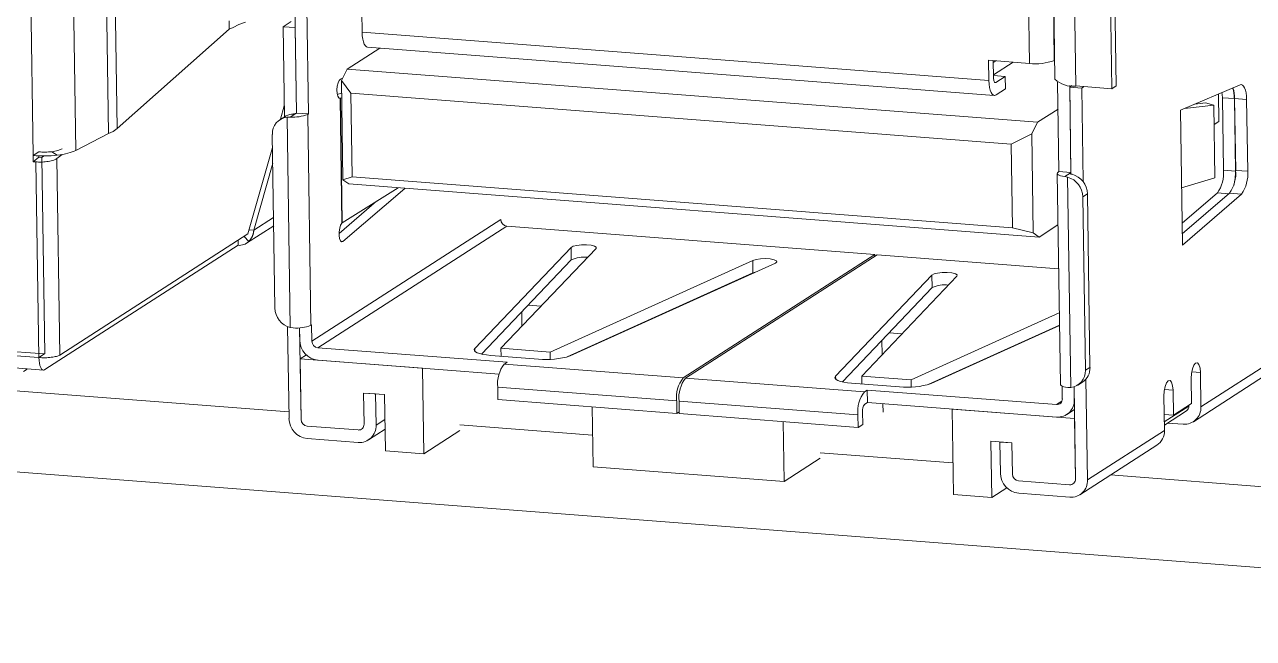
# Model space of a CAD drawing. Header units: millimetres. Extents: x -172 to 1209, y -709 to 1573.
# Drawn here: x 598.41 to 617.54, y 1177 to 1186.55 of the extents above; entities that cross this region are included whole.
import ezdxf

# ---------------------------------------------------------------- set-up
doc = ezdxf.new("R2010")
doc.units = ezdxf.units.MM

msp = doc.modelspace()

# ---------------------------------------------------------------- linework, layer by layer
at = {"color": 7, "linetype": 'Continuous', "lineweight": 15}
for p, q in [((614.408, 1188.613), (614.451, 1185.701)), ((614.017, 1188.45), (614.054, 1185.945)), ((614.441, 1185.992), (614.403, 1188.497)), ((614.774, 1185.594), (614.731, 1188.507)), ((615.291, 1188.463), (615.335, 1185.551)), ((615.406, 1185.596), (615.362, 1188.509)), ((599.681, 1187.33), (599.718, 1184.854)), ((599.85, 1184.933), (599.814, 1187.386)), ((598.503, 1187.121), (598.542, 1184.512)), ((599.209, 1184.589), (599.171, 1187.173)), ((602.618, 1186.85), (602.643, 1185.173)), ((602.805, 1186.81), (602.83, 1185.159)), ((603.665, 1186.429), (603.66, 1186.745)), ((599.85, 1184.933), (601.595, 1186.478)), ((601.657, 1186.506), (601.595, 1186.478)), ((601.746, 1186.549), (601.657, 1186.506)), ((601.848, 1186.589), (601.746, 1186.549)), ((602.436, 1186.517), (602.561, 1186.597)), ((602.436, 1186.517), (602.623, 1186.503)), ((602.457, 1185.116), (602.436, 1186.517)), ((602.643, 1185.173), (602.623, 1186.503)), ((613.423, 1185.679), (603.665, 1186.429)), ((603.941, 1186.184), (603.43, 1185.855)), ((603.749, 1186.198), (613.506, 1185.448)), ((614.054, 1185.945), (613.418, 1185.994)), ((613.418, 1185.994), (613.423, 1185.679)), ((613.49, 1185.989), (613.494, 1185.724)), ((613.49, 1185.961), (613.529, 1185.986)), ((613.493, 1185.766), (613.802, 1185.965)), ((614.441, 1185.992), (614.447, 1185.997)), ((603.328, 1185.699), (603.361, 1185.714)), ((603.43, 1185.855), (603.343, 1185.677)), ((614.178, 1185.029), (603.43, 1185.855)), ((613.493, 1185.758), (613.677, 1185.744)), ((613.531, 1185.65), (613.677, 1185.744)), ((613.68, 1185.55), (613.677, 1185.744)), ((603.489, 1185.48), (603.343, 1185.677)), ((603.343, 1185.677), (603.366, 1184.133)), ((613.534, 1185.456), (613.68, 1185.55)), ((614.513, 1184.261), (614.492, 1185.654)), ((614.7, 1184.246), (614.68, 1185.604)), ((614.716, 1185.599), (614.68, 1185.576)), ((614.867, 1185.562), (614.68, 1185.576)), ((614.68, 1185.576), (614.7, 1184.226)), ((614.774, 1185.594), (615.335, 1185.551)), ((614.902, 1185.584), (614.867, 1185.562)), ((614.867, 1185.562), (614.889, 1184.106)), ((615.335, 1185.551), (615.406, 1185.596)), ((616.404, 1185.217), (617.332, 1185.612)), ((603.346, 1185.483), (603.278, 1185.463)), ((603.327, 1185.404), (603.304, 1185.406)), ((603.307, 1185.404), (603.322, 1185.403)), ((603.351, 1183.458), (603.322, 1185.403)), ((603.323, 1185.403), (603.327, 1185.404)), ((603.347, 1185.41), (603.327, 1185.404)), ((603.327, 1185.404), (603.356, 1183.463)), ((603.489, 1185.48), (613.771, 1184.69)), ((603.489, 1185.48), (603.509, 1184.179)), ((616.627, 1185.312), (616.796, 1185.331)), ((616.796, 1185.331), (616.923, 1185.296)), ((617.004, 1185.042), (616.998, 1185.47)), ((617.244, 1185.397), (617.057, 1185.412)), ((617.073, 1184.284), (617.057, 1185.412)), ((617.26, 1184.269), (617.244, 1185.397)), ((617.434, 1185.385), (617.247, 1185.399)), ((617.264, 1184.281), (617.247, 1185.399)), ((617.434, 1185.385), (617.451, 1184.267)), ((602.456, 1185.116), (602.385, 1185.07)), ((602.396, 1185.077), (602.454, 1185.284)), ((602.632, 1185.166), (602.545, 1185.11)), ((602.643, 1185.173), (602.632, 1185.166)), ((602.83, 1185.159), (602.643, 1185.173)), ((602.83, 1185.159), (602.819, 1185.152)), ((602.819, 1185.152), (602.868, 1181.87)), ((614.499, 1185.235), (614.178, 1185.029)), ((616.435, 1183.119), (616.404, 1185.217)), ((616.47, 1185.245), (616.923, 1185.296)), ((616.923, 1185.296), (616.939, 1184.167)), ((599.79, 1184.887), (599.85, 1184.933)), ((602.545, 1185.11), (602.497, 1185.109)), ((602.497, 1185.109), (602.545, 1181.835)), ((614.091, 1184.85), (614.178, 1185.029)), ((617.004, 1185.042), (616.927, 1184.993)), ((599.718, 1184.854), (599.209, 1184.589)), ((599.718, 1184.854), (599.79, 1184.887)), ((602.267, 1184.84), (602.307, 1182.14)), ((613.771, 1184.69), (614.091, 1184.85)), ((614.114, 1183.307), (614.091, 1184.85)), ((598.542, 1184.512), (598.63, 1184.569)), ((598.918, 1184.516), (598.835, 1184.571)), ((601.888, 1183.291), (602.27, 1184.636)), ((613.771, 1184.69), (613.79, 1183.389)), ((598.543, 1184.416), (598.542, 1184.512)), ((598.632, 1184.486), (598.543, 1184.416)), ((598.543, 1184.416), (598.588, 1184.412)), ((598.588, 1184.412), (598.633, 1181.368)), ((598.631, 1184.509), (598.632, 1184.486)), ((598.676, 1184.483), (598.632, 1184.486)), ((598.708, 1184.506), (598.679, 1184.483)), ((598.679, 1184.483), (598.724, 1181.425)), ((598.913, 1184.465), (598.994, 1184.53)), ((598.958, 1181.407), (598.913, 1184.465)), ((602.274, 1184.392), (601.977, 1183.349)), ((603.509, 1184.179), (603.366, 1184.133)), ((613.79, 1183.389), (603.509, 1184.179)), ((614.486, 1184.232), (614.535, 1180.95)), ((614.502, 1184.254), (614.513, 1184.261)), ((614.513, 1184.261), (614.7, 1184.246)), ((614.602, 1184.184), (614.689, 1184.239)), ((614.647, 1184.175), (614.602, 1184.184)), ((614.696, 1180.901), (614.647, 1184.175)), ((614.689, 1184.239), (614.7, 1184.246)), ((616.939, 1184.167), (616.422, 1184.009)), ((617.26, 1184.269), (617.073, 1184.284)), ((617.264, 1184.281), (617.451, 1184.267)), ((603.356, 1183.463), (604.225, 1184.01)), ((604.331, 1184.001), (603.365, 1183.175)), ((603.366, 1184.133), (603.456, 1184.069)), ((603.456, 1184.069), (614.205, 1183.242)), ((603.891, 1183.8), (603.306, 1183.299)), ((614.956, 1183.915), (614.885, 1183.869)), ((614.925, 1181.17), (614.885, 1183.869)), ((614.996, 1181.216), (614.956, 1183.915)), ((616.43, 1183.459), (616.979, 1183.93)), ((616.432, 1183.292), (617.17, 1183.927)), ((617.357, 1183.913), (616.435, 1183.119)), ((617.17, 1183.927), (617.357, 1183.913)), ((601.866, 1183.147), (602.288, 1183.419)), ((602.882, 1181.625), (605.824, 1183.516)), ((605.919, 1183.412), (602.977, 1181.52)), ((603.356, 1183.463), (603.352, 1183.46)), ((611.648, 1182.971), (605.919, 1183.412)), ((614.498, 1183.431), (614.205, 1183.242)), ((598.958, 1181.407), (601.888, 1183.291)), ((601.827, 1183.252), (601.899, 1183.173)), ((601.977, 1183.349), (601.906, 1183.354)), ((613.79, 1183.389), (614.114, 1183.307)), ((614.205, 1183.242), (614.114, 1183.307)), ((598.726, 1181.181), (601.734, 1183.115)), ((601.733, 1183.191), (601.734, 1183.115)), ((605.419, 1181.509), (606.918, 1183.083)), ((607.308, 1183.067), (605.827, 1181.513)), ((606.921, 1182.889), (606.918, 1183.083)), ((605.524, 1181.422), (606.921, 1182.889)), ((606.594, 1181.454), (609.747, 1182.88)), ((610.099, 1182.839), (606.905, 1181.395)), ((608.664, 1181.053), (611.648, 1182.971)), ((611.685, 1182.968), (608.701, 1181.05)), ((609.75, 1182.685), (609.747, 1182.88)), ((611.648, 1182.945), (611.648, 1182.971)), ((614.508, 1182.751), (611.685, 1182.968)), ((606.859, 1181.378), (609.75, 1182.685)), ((609.75, 1182.685), (609.785, 1182.697)), ((611.036, 1181.077), (612.536, 1182.651)), ((612.925, 1182.635), (611.445, 1181.081)), ((612.538, 1182.457), (612.536, 1182.651)), ((611.141, 1180.99), (612.538, 1182.457)), ((606.15, 1182.079), (606.153, 1181.855)), ((606.25, 1182.185), (606.453, 1182.169)), ((612.211, 1181.022), (614.518, 1182.065)), ((602.525, 1180.524), (584.306, 1181.925)), ((602.868, 1181.87), (602.878, 1181.877)), ((602.882, 1181.625), (602.878, 1181.877)), ((608.295, 1182.028), (608.303, 1182.027)), ((612.476, 1180.947), (614.521, 1181.871)), ((614.521, 1181.867), (612.522, 1180.963)), ((602.527, 1180.42), (602.505, 1181.848)), ((602.545, 1181.835), (602.594, 1181.829)), ((602.714, 1180.406), (602.692, 1181.831)), ((602.692, 1181.831), (602.695, 1181.639)), ((611.868, 1181.753), (612.07, 1181.737)), ((597.964, 1181.483), (598.722, 1181.425)), ((602.977, 1181.52), (605.921, 1181.294)), ((605.827, 1181.513), (606.594, 1181.454)), ((605.829, 1181.389), (605.827, 1181.513)), ((611.761, 1181.413), (611.758, 1181.638)), ((613.912, 1181.596), (613.92, 1181.595)), ((598.633, 1181.368), (597.887, 1181.425)), ((598.722, 1181.425), (598.633, 1181.368)), ((602.7, 1181.348), (602.797, 1181.41)), ((602.7, 1181.348), (604.606, 1181.201)), ((602.7, 1181.348), (602.714, 1180.406)), ((602.98, 1181.326), (605.798, 1181.11)), ((606.412, 1181.345), (605.667, 1181.402)), ((605.921, 1181.294), (605.879, 1181.267)), ((606.595, 1181.342), (606.594, 1181.454)), ((616.723, 1180.6), (617.92, 1181.37)), ((597.948, 1181.232), (598.703, 1181.174)), ((598.435, 1181.179), (598.392, 1181.15)), ((598.452, 1181.193), (598.435, 1181.179)), ((604.626, 1179.871), (604.606, 1181.201)), ((605.879, 1181.267), (608.664, 1181.053)), ((614.925, 1181.17), (614.996, 1181.216)), ((616.605, 1180.369), (617.802, 1181.139)), ((616.715, 1181.134), (616.723, 1180.6)), ((605.776, 1180.907), (608.562, 1180.693)), ((605.776, 1180.907), (605.779, 1180.713)), ((608.701, 1181.05), (611.487, 1180.836)), ((612.029, 1180.913), (611.284, 1180.97)), ((611.445, 1181.081), (612.211, 1181.022)), ((611.446, 1180.958), (611.445, 1181.081)), ((612.213, 1180.91), (612.211, 1181.022)), ((614.563, 1180.924), (614.565, 1180.727)), ((614.749, 1180.912), (614.771, 1179.479)), ((614.752, 1180.712), (614.749, 1180.912)), ((614.807, 1180.94), (614.878, 1180.985)), ((614.934, 1181.035), (614.958, 1179.465)), ((616.579, 1180.654), (616.573, 1181.042)), ((603.688, 1180.816), (604.015, 1180.791)), ((603.688, 1180.816), (603.695, 1180.331)), ((603.688, 1180.816), (603.875, 1180.802)), ((603.875, 1180.802), (603.882, 1180.316)), ((604.028, 1179.917), (604.015, 1180.791)), ((605.779, 1180.713), (608.565, 1180.499)), ((611.487, 1180.836), (611.529, 1180.863)), ((611.529, 1180.863), (611.532, 1180.669)), ((611.529, 1180.863), (614.473, 1180.637)), ((614.651, 1180.902), (614.696, 1180.901)), ((616.155, 1180.234), (616.147, 1180.768)), ((616.289, 1180.86), (616.295, 1180.471)), ((584.324, 1180.663), (631.992, 1176.998)), ((607.248, 1180.6), (607.262, 1179.668)), ((608.565, 1180.499), (608.562, 1180.693)), ((608.602, 1180.522), (608.565, 1180.499)), ((608.599, 1180.69), (611.384, 1180.476)), ((608.599, 1180.69), (608.602, 1180.496)), ((611.458, 1180.327), (611.455, 1180.522)), ((611.489, 1180.641), (611.532, 1180.669)), ((611.532, 1180.669), (614.476, 1180.442)), ((611.774, 1180.519), (611.773, 1180.65)), ((612.85, 1180.567), (614.757, 1180.421)), ((612.85, 1180.567), (612.87, 1179.237)), ((614.634, 1180.481), (614.755, 1180.559)), ((616.154, 1180.317), (616.497, 1180.537)), ((616.295, 1180.471), (616.579, 1180.654)), ((616.536, 1180.626), (616.536, 1180.614)), ((608.602, 1180.496), (611.387, 1180.282)), ((610.234, 1179.44), (610.22, 1180.371)), ((611.387, 1180.282), (611.384, 1180.476)), ((614.771, 1179.479), (614.757, 1180.421)), ((616.295, 1180.471), (616.151, 1180.482)), ((616.204, 1180.349), (616.447, 1180.33)), ((602.808, 1180.302), (603.603, 1180.241)), ((603.764, 1180.086), (604.023, 1180.252)), ((605.187, 1180.232), (604.626, 1179.871)), ((607.254, 1180.16), (605.186, 1180.319)), ((611.458, 1180.327), (611.387, 1180.282)), ((614.958, 1179.465), (616.155, 1180.234)), ((603.606, 1180.047), (602.811, 1180.108)), ((613.455, 1180.065), (613.782, 1180.04)), ((613.455, 1180.065), (613.468, 1179.191)), ((613.602, 1179.569), (613.595, 1180.054)), ((613.595, 1180.054), (613.782, 1180.04)), ((613.789, 1179.555), (613.782, 1180.04)), ((614.839, 1179.234), (616.037, 1180.004)), ((604.028, 1179.917), (604.626, 1179.871)), ((610.795, 1179.801), (610.234, 1179.44)), ((612.862, 1179.729), (610.794, 1179.888)), ((610.234, 1179.44), (607.262, 1179.668)), ((613.884, 1179.45), (614.679, 1179.389)), ((618.975, 1179.259), (615.316, 1179.541)), ((612.87, 1179.237), (613.468, 1179.191)), ((613.702, 1179.342), (613.468, 1179.191)), ((613.887, 1179.256), (614.682, 1179.195))]:
    msp.add_line(p, q, dxfattribs=at)
at = {"color": 8, "linetype": 'Continuous', "lineweight": 15}
for p, q in [((601.595, 1186.478), (601.593, 1186.607)), ((613.513, 1185.652), (613.531, 1185.65)), ((603.323, 1185.403), (603.307, 1185.404)), ((614.689, 1184.231), (614.689, 1184.239)), ((617.157, 1183.916), (616.979, 1183.93)), ((602.286, 1183.547), (601.977, 1183.349)), ((603.331, 1183.178), (603.365, 1183.175)), ((605.419, 1181.509), (605.42, 1181.466)), ((598.435, 1181.179), (598.435, 1181.195)), ((616.715, 1181.134), (616.581, 1181.144)), ((611.036, 1181.077), (611.037, 1181.034)), ((616.289, 1180.86), (616.155, 1180.87)), ((614.473, 1180.637), (614.56, 1180.692)), ((616.153, 1180.368), (616.536, 1180.614)), ((604.021, 1180.405), (603.882, 1180.316))]:
    msp.add_line(p, q, dxfattribs=at)
at = {"color": 7, "linetype": 'Continuous', "lineweight": 15, "flags": 128}
for points in [[(603.749, 1186.198), (603.735, 1186.202), (603.716, 1186.217), (603.699, 1186.243), (603.685, 1186.279), (603.675, 1186.323), (603.668, 1186.373), (603.665, 1186.429)], [(603.322, 1185.403), (603.302, 1185.408), (603.286, 1185.434), (603.276, 1185.477), (603.273, 1185.532), (603.278, 1185.589), (603.29, 1185.641), (603.308, 1185.68), (603.328, 1185.699)], [(613.531, 1185.65), (613.524, 1185.648), (613.517, 1185.649), (613.511, 1185.654), (613.505, 1185.663), (613.501, 1185.674), (613.497, 1185.689), (613.495, 1185.706), (613.494, 1185.724)], [(613.534, 1185.456), (613.513, 1185.448), (613.493, 1185.452), (613.474, 1185.467), (613.457, 1185.493), (613.443, 1185.529), (613.433, 1185.573), (613.426, 1185.623), (613.423, 1185.679)], [(617.332, 1185.612), (617.351, 1185.616), (617.37, 1185.608), (617.387, 1185.591), (617.403, 1185.565), (617.416, 1185.529), (617.425, 1185.486), (617.431, 1185.438), (617.434, 1185.385)], [(617.057, 1185.412), (617.054, 1185.464), (617.051, 1185.493)], [(614.502, 1184.254), (614.491, 1184.244), (614.486, 1184.234), (614.489, 1184.223), (614.499, 1184.214), (614.516, 1184.205), (614.539, 1184.196), (614.568, 1184.189), (614.602, 1184.184)], [(603.365, 1183.175), (603.345, 1183.169), (603.327, 1183.184), (603.313, 1183.219), (603.306, 1183.269), (603.307, 1183.327), (603.316, 1183.382), (603.331, 1183.429), (603.351, 1183.458)], [(606.918, 1183.083), (606.95, 1183.101), (607.007, 1183.114), (607.08, 1183.122), (607.158, 1183.122), (607.229, 1183.116), (607.283, 1183.103), (607.31, 1183.086), (607.308, 1183.067)], [(609.747, 1182.88), (609.797, 1182.895), (609.867, 1182.904), (609.944, 1182.907), (610.019, 1182.902), (610.079, 1182.891), (610.115, 1182.875), (610.122, 1182.857), (610.099, 1182.839)], [(612.536, 1182.651), (612.568, 1182.669), (612.624, 1182.682), (612.697, 1182.69), (612.775, 1182.691), (612.847, 1182.684), (612.9, 1182.671), (612.928, 1182.654), (612.925, 1182.635)], [(605.667, 1181.402), (605.602, 1181.409), (605.544, 1181.418), (605.495, 1181.43), (605.456, 1181.443), (605.428, 1181.459), (605.412, 1181.475), (605.409, 1181.492), (605.419, 1181.509)], [(598.726, 1181.181), (598.709, 1181.174), (598.692, 1181.177), (598.676, 1181.19), (598.662, 1181.212), (598.65, 1181.242), (598.641, 1181.279), (598.635, 1181.321), (598.633, 1181.368)], [(616.573, 1181.042), (616.577, 1181.12), (616.592, 1181.193), (616.614, 1181.25), (616.641, 1181.282), (616.669, 1181.285), (616.692, 1181.258), (616.709, 1181.204), (616.715, 1181.134)], [(611.284, 1180.97), (611.219, 1180.977), (611.162, 1180.986), (611.112, 1180.998), (611.073, 1181.011), (611.045, 1181.027), (611.029, 1181.043), (611.026, 1181.06), (611.036, 1181.077)], [(614.651, 1180.902), (614.617, 1180.907), (614.588, 1180.915), (614.564, 1180.923), (614.548, 1180.932), (614.538, 1180.942), (614.535, 1180.95)], [(616.147, 1180.768), (616.151, 1180.846), (616.166, 1180.919), (616.188, 1180.976), (616.215, 1181.008), (616.242, 1181.011), (616.266, 1180.983), (616.282, 1180.93), (616.289, 1180.86)]]:
    msp.add_lwpolyline(points, dxfattribs=at)
at = {"color": 7, "linetype": 'Continuous', "lineweight": 15}
for centre, radius, start, end in [((614.154, 1186.74), 0.801, 262.8312, 291.0098), ((614.723, 1185.981), 0.391, 225.9183, 277.4181), ((616.74, 1185.404), 0.503, 359.2011, 18.4827), ((616.742, 1185.406), 0.505, 359.2206, 18.3671), ((602.592, 1184.905), 0.251, 95.4516, 122.6169), ((602.594, 1185.711), 0.602, 265.3306, 291.9321), ((602.525, 1184.852), 0.258, 96.3083, 182.8151), ((614.563, 1183.864), 0.322, 1.0457, 74.8467), ((614.634, 1183.909), 0.322, 1.05, 74.8441), ((616.543, 1184.235), 0.532, 324.9905, 5.2144), ((616.733, 1184.233), 0.533, 325.0499, 5.1981), ((616.46, 1184.254), 0.801, 344.9054, 1.0781), ((616.92, 1184.218), 0.533, 325.0503, 5.2019), ((605.93, 1183.518), 0.106, 180.7659, 263.8371), ((601.752, 1183.326), 0.212, 265.0936, 314.0512), ((607.119, 1182.438), 0.493, 83.5347, 113.709), ((612.737, 1182.006), 0.493, 83.5319, 113.7118), ((602.63, 1182.146), 0.322, 181.06, 254.8117), ((602.643, 1182.429), 0.602, 265.3306, 291.9321), ((603.014, 1181.643), 0.319, 180.7704, 263.8344), ((602.989, 1181.626), 0.106, 180.7659, 263.8371), ((606.539, 1182.536), 1.199, 263.9082, 287.7785), ((606.267, 1180.962), 0.494, 141.8821, 186.3817), ((614.667, 1181.158), 0.258, 276.3392, 2.809), ((614.731, 1181.206), 0.266, 303.6655, 2.1161), ((609.052, 1180.748), 0.494, 141.8774, 186.3864), ((609.09, 1180.745), 0.494, 141.8821, 186.3817), ((612.156, 1182.105), 1.199, 263.9098, 287.777), ((611.875, 1180.531), 0.494, 141.8774, 186.3864), ((614.48, 1180.722), 0.0858, 265.7567, 2.9241), ((614.495, 1180.699), 0.257, 265.7586, 2.9158), ((611.619, 1180.54), 0.164, 141.8186, 186.427), ((616.466, 1180.587), 0.257, 265.7117, 2.9377), ((616.448, 1180.611), 0.0882, 303.5672, 2.1715), ((602.845, 1180.425), 0.319, 180.7437, 263.8819), ((602.82, 1180.407), 0.106, 180.7074, 263.9625), ((603.609, 1180.326), 0.0856, 265.611, 2.9834), ((603.625, 1180.303), 0.257, 265.7097, 2.9397), ((615.89, 1180.225), 0.265, 303.6179, 2.1459), ((613.921, 1179.573), 0.319, 180.748, 263.8776), ((613.895, 1179.556), 0.106, 180.6904, 263.9711), ((614.685, 1179.475), 0.0856, 265.6108, 2.9873), ((614.701, 1179.452), 0.257, 265.712, 2.9374)]:
    msp.add_arc(centre, radius, start, end, dxfattribs=at)
for points, knots in [([(603.322, 1185.403), (603.322, 1185.403), (603.322, 1185.403), (603.323, 1185.403), (603.323, 1185.403), (603.323, 1185.403)], [0, 0, 0, 0, 0.4931858, 0.7500411, 1, 1, 1, 1]), ([(602.632, 1185.166), (602.63, 1185.165), (602.625, 1185.163), (602.611, 1185.16), (602.595, 1185.157), (602.58, 1185.156), (602.571, 1185.155), (602.568, 1185.154)], [0, 0, 0, 0, 0.214047, 0.428115, 0.641864, 0.854794, 1, 1, 1, 1]), ([(598.63, 1184.569), (598.664, 1184.567), (598.733, 1184.563), (598.801, 1184.568), (598.835, 1184.571)], [0, 0, 0, 0, 0.500037, 1, 1, 1, 1]), ([(598.835, 1184.571), (598.868, 1184.577), (598.932, 1184.589), (598.974, 1184.608), (598.994, 1184.617)], [0, 0, 0, 0, 0.499969, 1, 1, 1, 1]), ([(598.918, 1184.516), (598.977, 1184.525), (599.095, 1184.544), (599.171, 1184.574), (599.209, 1184.589)], [0, 0, 0, 0, 0.499993, 1, 1, 1, 1]), ([(598.542, 1184.512), (598.604, 1184.508), (598.729, 1184.502), (598.855, 1184.511), (598.918, 1184.516)], [0, 0, 0, 0, 0.499992, 1, 1, 1, 1]), ([(598.588, 1184.412), (598.613, 1184.411), (598.668, 1184.408), (598.744, 1184.414), (598.804, 1184.424), (598.848, 1184.435), (598.887, 1184.449), (598.904, 1184.459), (598.913, 1184.465)], [0, 0, 0, 0, 0.198504, 0.430805, 0.560286, 0.698301, 0.844895, 1, 1, 1, 1]), ([(614.718, 1184.22), (614.713, 1184.222), (614.703, 1184.224), (614.692, 1184.229), (614.686, 1184.233), (614.685, 1184.236), (614.688, 1184.239), (614.689, 1184.239)], [0, 0, 0, 0, 0.213921, 0.427875, 0.640257, 0.853198, 1, 1, 1, 1]), ([(603.352, 1183.46), (603.352, 1183.459), (603.351, 1183.459), (603.351, 1183.459), (603.351, 1183.458), (603.351, 1183.458)], [0, 0, 0, 0, 0.4982, 0.744779, 1, 1, 1, 1]), ([(601.977, 1183.349), (601.977, 1183.344), (601.977, 1183.335), (601.975, 1183.322), (601.973, 1183.309), (601.97, 1183.296), (601.967, 1183.284), (601.962, 1183.271), (601.958, 1183.259), (601.953, 1183.247), (601.947, 1183.236), (601.94, 1183.224), (601.933, 1183.214), (601.926, 1183.203), (601.918, 1183.193), (601.909, 1183.183), (601.902, 1183.177), (601.899, 1183.173)], [0, 0, 0, 0, 0.06626, 0.132715, 0.198919, 0.265059, 0.331309, 0.397246, 0.463616, 0.529473, 0.595995, 0.661781, 0.728029, 0.794292, 0.860695, 0.93025, 1, 1, 1, 1]), ([(598.633, 1181.368), (598.665, 1181.366), (598.73, 1181.363), (598.828, 1181.371), (598.912, 1181.385), (598.943, 1181.4), (598.958, 1181.407)], [0, 0, 0, 0, 0.2499982, 0.4999907, 0.7500018, 1, 1, 1, 1])]:
    msp.add_open_spline(points, degree=3, knots=knots, dxfattribs=at)

doc.saveas('drawing.dxf')
